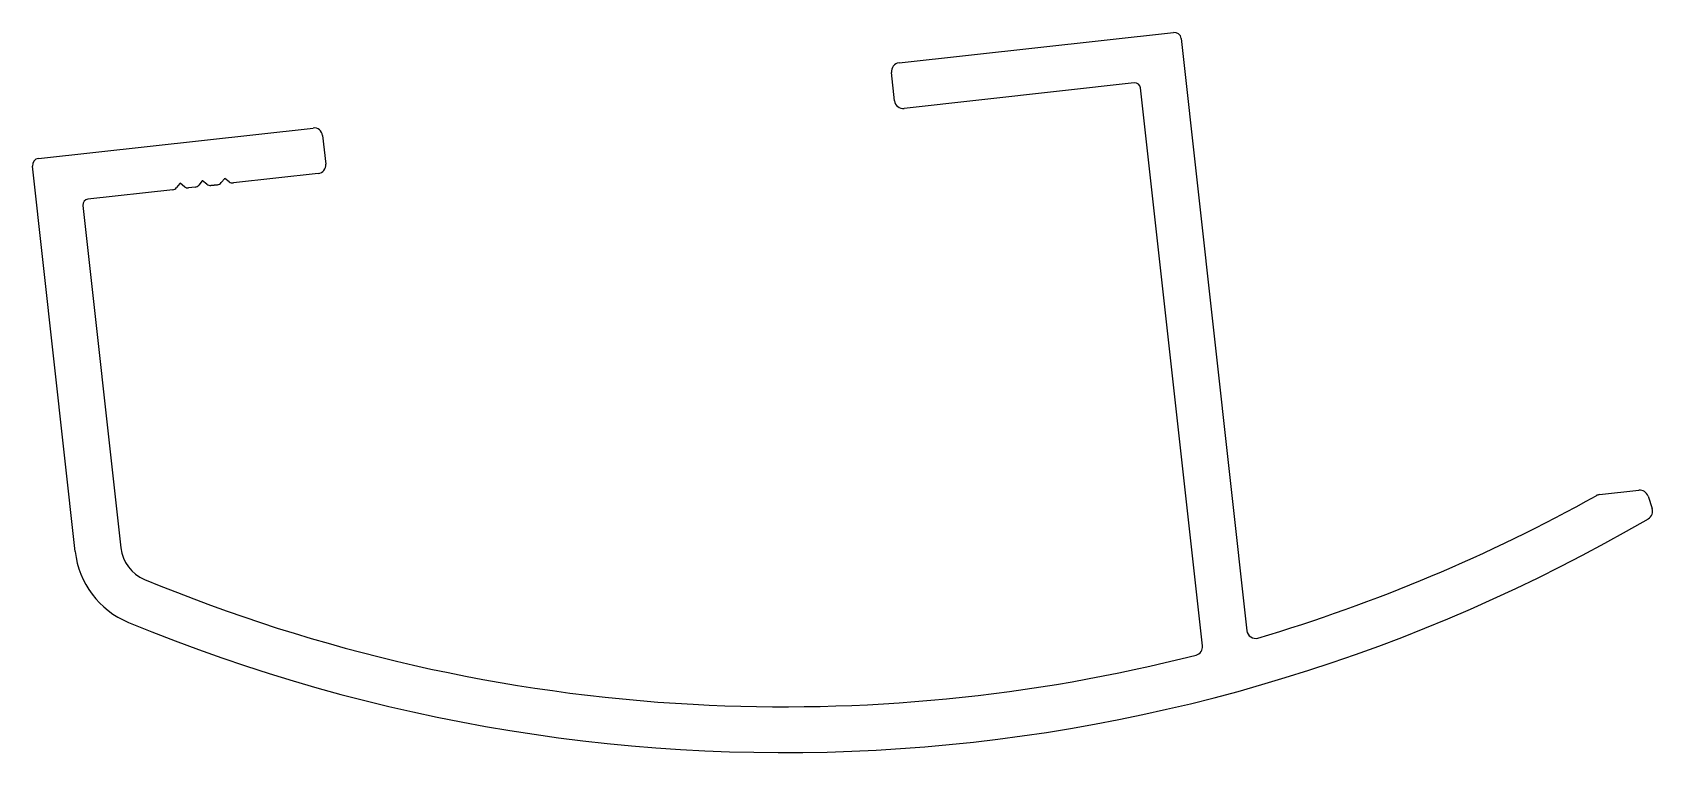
# Model space of a CAD drawing. Extents: x -33.3 to 38.6, y 1.1 to 33.
import ezdxf

# ---------------------------------------------------------------- set-up
doc = ezdxf.new("R2010")
doc.units = 0
doc.layers.add('1', color=7, linetype='CONTINUOUS')

msp = doc.modelspace()

# ---------------------------------------------------------------- linework, layer by layer
at = {"layer": '1', "color": 7, "linetype": 'CONTINUOUS'}
for p, q in [((5.114, 31.649), (17.301, 33.002)), ((17.638, 32.733), (20.555, 6.458)), ((4.917, 29.966), (4.777, 31.228)), ((15.556, 30.764), (5.338, 29.629)), ((18.584, 5.79), (15.837, 30.539)), ((-33.076, 27.409), (-20.888, 28.762)), ((-20.468, 28.426), (-20.328, 27.164)), ((-31.447, 9.972), (-33.345, 27.073)), ((-20.664, 26.743), (-24.428, 26.325)), ((-27.119, 26.026), (-30.883, 25.608)), ((-26.8, 26.308), (-26.951, 26.119)), ((-26.6, 26.158), (-26.789, 26.309)), ((-26.125, 26.137), (-26.416, 26.104)), ((-25.806, 26.418), (-25.957, 26.229)), ((-25.606, 26.268), (-25.795, 26.419)), ((-25.422, 26.215), (-25.131, 26.247)), ((-25.131, 26.247), (-25.422, 26.215)), ((-24.812, 26.528), (-24.963, 26.339)), ((-24.612, 26.378), (-24.801, 26.529)), ((-24.428, 26.325), (-24.428, 26.325)), ((-31.107, 25.328), (-29.42, 10.129)), ((36.201, 12.496), (37.952, 12.69)), ((38.356, 12.432), (38.54, 11.879))]:
    msp.add_line(p, q, dxfattribs=at)
for centre, radius, start, end in [((17.335, 32.699), 0.305, 6.33465, 96.33465), ((5.156, 31.27), 0.381, 96.33465, 186.33465), ((15.584, 30.511), 0.254, 6.33465, 96.33465), ((5.296, 30.008), 0.381, 186.33465, 276.33465), ((-20.846, 28.384), 0.381, 6.33465, 96.33465), ((-33.042, 27.107), 0.305, 96.33465, 186.33465), ((-20.706, 27.122), 0.381, 276.33465, 6.33465), ((-27.146, 26.275), 0.25, 276.33465, 321.33465), ((-26.794, 26.303), 0.008, 51.33465, 141.33465), ((-26.444, 26.353), 0.25, 231.33465, 276.33465), ((-26.152, 26.385), 0.25, 276.33465, 321.33465), ((-25.8, 26.413), 0.008, 51.33465, 141.33465), ((-25.45, 26.463), 0.25, 231.33465, 276.33465), ((-25.159, 26.495), 0.25, 276.33465, 321.33465), ((-24.806, 26.523), 0.008, 51.33465, 141.33465), ((-24.456, 26.573), 0.25, 231.33465, 276.33465), ((-30.855, 25.356), 0.254, 96.33465, 186.33465), ((0.004, 77.161), 74.077, 286.49913, 299.12463), ((36.243, 12.117), 0.381, 96.33465, 119.12463), ((37.994, 12.312), 0.381, 18.41968, 96.33465), ((38.178, 11.759), 0.381, 300.27173, 18.41968), ((0.004, 77.161), 76.109, 247.52954, 300.27171), ((-27.716, 10.319), 1.715, 186.33465, 247.47601), ((-27.61, 10.398), 3.861, 186.33465, 247.52954), ((0.004, 77.161), 74.077, 247.47601, 266.88578), ((18.206, 5.748), 0.381, 284.29929, 6.33465), ((20.933, 6.5), 0.381, 186.33465, 286.49913), ((0.004, 77.161), 74.077, 266.88578, 284.29929)]:
    msp.add_arc(centre, radius, start, end, dxfattribs=at)

doc.saveas('drawing.dxf')
